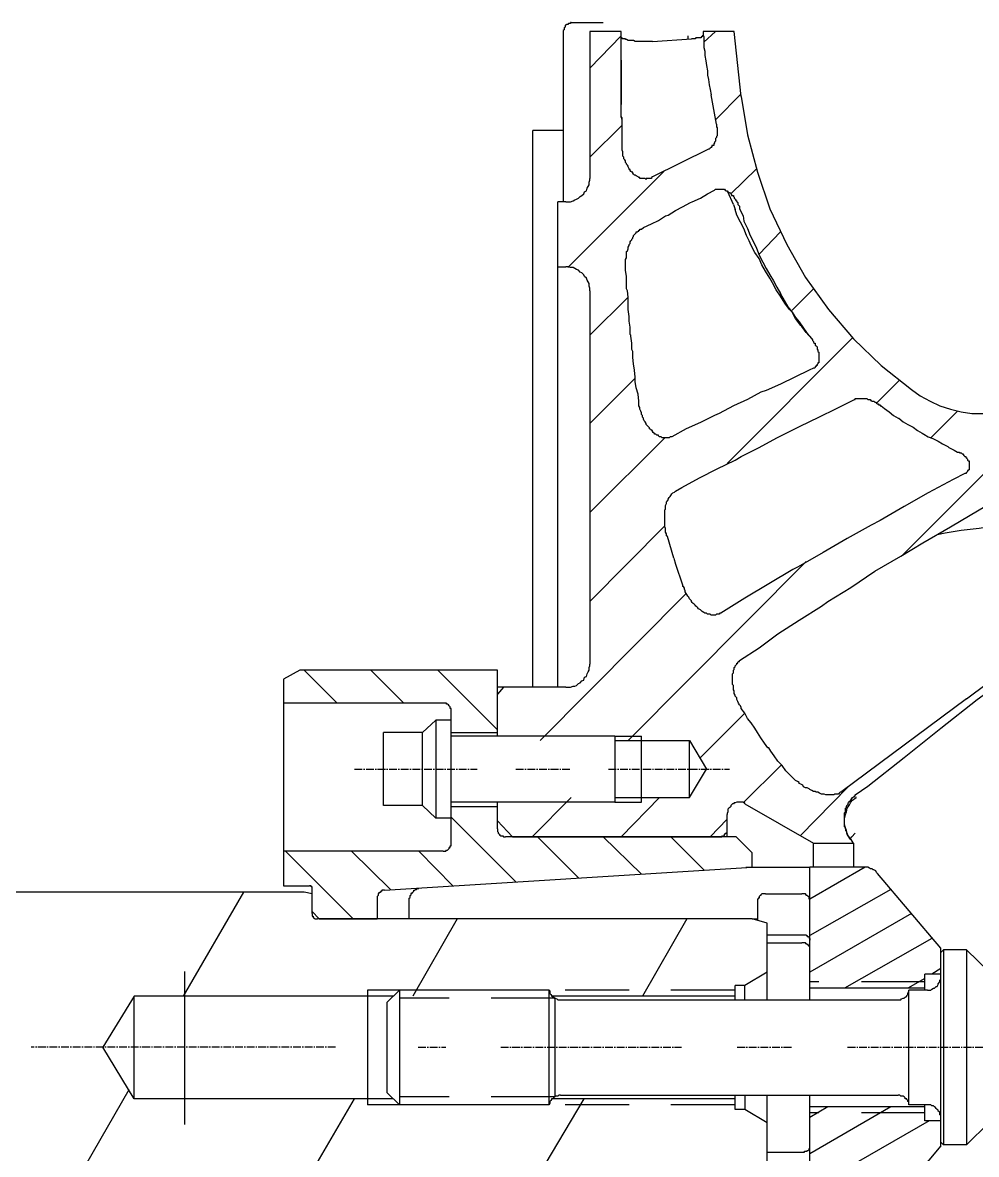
# Model space of a CAD drawing. Header units: millimetres. Extents: x 7384209 to 7384635, y 4275 to 4595.
# Drawn here: x 7384491.8 to 7384584.3, y 4363 to 4472.7 of the extents above; entities that cross this region are included whole.
import ezdxf

# ---------------------------------------------------------------- set-up
doc = ezdxf.new("R2010")
doc.units = ezdxf.units.MM
doc.linetypes.add('CENTER2', pattern=[1.125, 0.75, -0.125, 0.125, -0.125])
doc.layers.get('0').update_dxf_attribs({"linetype": 'CONTINUOUS'})
for name, color, linetype in [('BOARD', 3, 'CONTINUOUS'), ('CENTER', 1, 'CENTER2'), ('MAIN', 4, 'CONTINUOUS'), ('TEXT', 2, 'CONTINUOUS')]:
    doc.layers.add(name, color=color, linetype=linetype)

msp = doc.modelspace()

# ---------------------------------------------------------------- linework, layer by layer
msp.add_line((7384517.14, 4409.04), (7384517.14, 4389))
at = {"layer": 'BOARD'}
for points in [[(7384549.88, 4471.41), (7384546.86, 4468.3)], [(7384559.04, 4471.84), (7384557.92, 4470.81)], [(7384561.54, 4465.8), (7384559.04, 4463.29)], [(7384549.97, 4462.77), (7384546.86, 4459.66)], [(7384554.03, 4458.28), (7384544.7, 4448.95)], [(7384563.01, 4458.54), (7384560.51, 4456.12)], [(7384565.34, 4452.41), (7384563.27, 4450.25)], [(7384568.54, 4446.88), (7384566.47, 4444.81)], [(7384550.57, 4446.1), (7384546.86, 4442.39)], [(7384572.34, 4442.13), (7384560.16, 4429.95)], [(7384551.26, 4438.24), (7384546.86, 4433.84)], [(7384576.92, 4438.07), (7384574.67, 4435.82)], [(7384590.91, 4434.79), (7384577.09, 4420.96)], [(7384582.53, 4435.04), (7384579.94, 4432.45)], [(7384554.11, 4432.45), (7384546.86, 4425.2)], [(7384554.11, 4423.9), (7384546.86, 4416.56)], [(7384567.85, 4420.45), (7384550.57, 4403.08)], [(7384556.19, 4417.34), (7384542.02, 4403.08)], [(7384519.13, 4409.91), (7384522.33, 4406.71)], [(7384525.61, 4409.91), (7384528.81, 4406.71)], [(7384532.09, 4409.91), (7384537.88, 4404.12)], [(7384561.89, 4405.76), (7384557.57, 4401.44)], [(7384565.43, 4400.75), (7384561.72, 4397.04)], [(7384571.91, 4398.59), (7384567.24, 4393.84)], [(7384545.05, 4397.56), (7384541.24, 4393.76)], [(7384553.6, 4397.56), (7384549.88, 4393.76)], [(7384533.38, 4395.66), (7384539.69, 4389.35)], [(7384560.16, 4395.48), (7384558.52, 4393.76)], [(7384541.76, 4393.76), (7384545.74, 4389.78)], [(7384548.15, 4393.76), (7384551.87, 4390.13)], [(7384554.72, 4393.76), (7384557.92, 4390.56)], [(7384517.32, 4392.37), (7384523.88, 4385.81)], [(7384523.71, 4392.37), (7384527.51, 4388.66)], [(7384530.27, 4392.37), (7384533.56, 4389)], [(7384573.55, 4390.82), (7384568.19, 4387.71)], [(7384513.26, 4388.4), (7384507.38, 4378.29)], [(7384576.06, 4388.66), (7384568.19, 4384.17)], [(7384519.91, 4386.5), (7384520.6, 4385.81)], [(7384533.99, 4385.81), (7384529.67, 4378.29)], [(7384556.27, 4385.81), (7384551.96, 4378.29)], [(7384578.04, 4386.33), (7384568.19, 4380.63)], [(7384580.03, 4383.91), (7384571.56, 4379.07)], [(7384502.12, 4369.22), (7384495.81, 4358.25)], [(7384523.97, 4368.36), (7384518.1, 4358.25)], [(7384546.25, 4368.36), (7384541.85, 4360.93)], [(7384569.92, 4367.58), (7384568.19, 4366.55)], [(7384576.06, 4367.58), (7384568.19, 4363)], [(7384579.77, 4366.2), (7384568.19, 4359.55)]]:
    msp.add_lwpolyline(points, dxfattribs=at)
at = {"layer": 'CENTER'}
for points in [[(7384524.01, 4400.32), (7384535.92, 4400.32)], [(7384539.67, 4400.32), (7384544.98, 4400.32)], [(7384548.66, 4400.32), (7384560.38, 4400.32)], [(7384522.18, 4373.37), (7384492.66, 4373.37)], [(7384530.19, 4373.37), (7384532.89, 4373.37)], [(7384538.2, 4373.37), (7384555.75, 4373.37)], [(7384561.15, 4373.37), (7384566.46, 4373.37)], [(7384571.86, 4373.37), (7384589.41, 4373.37)]]:
    msp.add_lwpolyline(points, dxfattribs=at)
at = {"layer": 'MAIN'}
for points in [[(7384545.05, 4472.71), (7384544.96, 4472.71), (7384544.96, 4472.62), (7384544.87, 4472.62), (7384544.79, 4472.62), (7384544.7, 4472.53), (7384544.7, 4472.53), (7384544.61, 4472.53), (7384544.53, 4472.45), (7384544.44, 4472.45), (7384544.44, 4472.36), (7384544.44, 4472.27), (7384544.35, 4472.19), (7384544.35, 4472.19), (7384544.35, 4472.1), (7384544.35, 4472.01), (7384544.27, 4471.93), (7384544.27, 4471.84)], [(7384545.05, 4472.71), (7384548.15, 4472.71)], [(7384544.27, 4471.84), (7384544.27, 4455.34)], [(7384549.88, 4471.84), (7384546.86, 4471.84)], [(7384546.86, 4471.84), (7384546.86, 4457.59)], [(7384549.88, 4471.32), (7384549.88, 4471.41), (7384549.88, 4471.41), (7384549.88, 4471.5), (7384549.88, 4471.5), (7384549.88, 4471.58), (7384549.88, 4471.58), (7384549.88, 4471.76), (7384549.88, 4471.76), (7384549.88, 4471.84), (7384549.88, 4471.84)], [(7384550.31, 4471.15), (7384550.23, 4471.15), (7384550.14, 4471.15), (7384550.14, 4471.15), (7384550.14, 4471.15), (7384550.14, 4471.15), (7384550.14, 4471.15), (7384550.06, 4471.15), (7384550.06, 4471.15), (7384550.06, 4471.15), (7384550.06, 4471.15), (7384550.06, 4471.15), (7384549.97, 4471.15), (7384549.97, 4471.24), (7384549.97, 4471.24), (7384549.97, 4471.24), (7384549.97, 4471.24), (7384549.97, 4471.24), (7384549.97, 4471.24), (7384549.97, 4471.24), (7384549.97, 4471.24), (7384549.97, 4471.24), (7384549.97, 4471.24), (7384549.88, 4471.24), (7384549.88, 4471.24), (7384549.88, 4471.24), (7384549.88, 4471.24), (7384549.88, 4471.24), (7384549.88, 4471.24), (7384549.88, 4471.24), (7384549.88, 4471.24), (7384549.88, 4471.32), (7384549.88, 4471.32), (7384549.88, 4471.32)], [(7384549.88, 4470.81), (7384549.88, 4470.89), (7384549.88, 4470.89), (7384549.88, 4470.98), (7384549.88, 4470.98), (7384549.88, 4471.06), (7384549.88, 4471.15), (7384549.88, 4471.15), (7384549.88, 4471.24), (7384549.88, 4471.24), (7384549.88, 4471.32)], [(7384552.91, 4470.89), (7384552.73, 4470.89), (7384552.56, 4470.89), (7384552.39, 4470.89), (7384552.3, 4470.89), (7384552.21, 4470.89), (7384552.04, 4470.89), (7384551.87, 4470.89), (7384551.7, 4470.89), (7384551.61, 4470.89), (7384551.44, 4470.89), (7384551.26, 4470.89), (7384551.09, 4470.98), (7384551.09, 4470.98), (7384551.01, 4470.98), (7384550.92, 4470.98), (7384550.75, 4470.98), (7384550.66, 4470.98), (7384550.66, 4470.98), (7384550.57, 4470.98), (7384550.4, 4471.06), (7384550.31, 4471.06), (7384550.31, 4471.15)], [(7384552.91, 4470.89), (7384556.71, 4471.15)], [(7384556.36, 4471.41), (7384556.36, 4471.41), (7384556.36, 4471.41), (7384556.36, 4471.32), (7384556.36, 4471.32), (7384556.36, 4471.24), (7384556.36, 4471.24), (7384556.36, 4471.24), (7384556.36, 4471.24), (7384556.36, 4471.15), (7384556.36, 4471.15)], [(7384557.83, 4471.41), (7384557.83, 4471.41), (7384557.83, 4471.41), (7384557.74, 4471.41), (7384557.74, 4471.41), (7384557.74, 4471.41), (7384557.74, 4471.41), (7384557.74, 4471.41), (7384557.74, 4471.41), (7384557.74, 4471.32), (7384557.74, 4471.32), (7384557.74, 4471.32), (7384557.74, 4471.32), (7384557.66, 4471.32), (7384557.66, 4471.32), (7384557.66, 4471.24), (7384557.57, 4471.24), (7384557.57, 4471.24), (7384557.57, 4471.24), (7384557.48, 4471.24), (7384557.48, 4471.24), (7384557.4, 4471.24), (7384557.4, 4471.24), (7384557.31, 4471.24), (7384557.31, 4471.24), (7384557.14, 4471.24), (7384557.14, 4471.24), (7384557.05, 4471.15), (7384556.97, 4471.15), (7384556.97, 4471.15), (7384556.79, 4471.15), (7384556.71, 4471.15), (7384556.71, 4471.15)], [(7384560.85, 4471.84), (7384557.83, 4471.84)], [(7384557.83, 4471.84), (7384557.83, 4471.76), (7384557.83, 4471.58), (7384557.83, 4471.5), (7384557.92, 4471.32), (7384557.92, 4471.15), (7384557.92, 4470.98), (7384557.92, 4470.89), (7384557.92, 4470.81), (7384557.92, 4470.63), (7384557.92, 4470.46)], [(7384561.54, 4465.54), (7384560.85, 4471.84)], [(7384549.88, 4470.03), (7384549.88, 4470.03), (7384549.88, 4470.03), (7384549.88, 4470.2), (7384549.88, 4470.29), (7384549.88, 4470.29), (7384549.88, 4470.46), (7384549.88, 4470.55), (7384549.88, 4470.55), (7384549.88, 4470.63), (7384549.88, 4470.81), (7384549.88, 4470.89)], [(7384549.88, 4470.37), (7384549.88, 4470.46), (7384549.88, 4470.46), (7384549.88, 4470.55), (7384549.88, 4470.55), (7384549.88, 4470.63), (7384549.88, 4470.63), (7384549.88, 4470.72), (7384549.88, 4470.81), (7384549.88, 4470.81), (7384549.88, 4470.81)], [(7384549.88, 4469.08), (7384549.88, 4469.08), (7384549.88, 4469.25), (7384549.88, 4469.34), (7384549.88, 4469.51), (7384549.88, 4469.6), (7384549.88, 4469.68), (7384549.88, 4469.86), (7384549.88, 4470.03), (7384549.88, 4470.11), (7384549.88, 4470.29), (7384549.88, 4470.37)], [(7384549.88, 4468.56), (7384549.88, 4468.65), (7384549.88, 4468.82), (7384549.88, 4468.99), (7384549.88, 4469.08), (7384549.88, 4469.25), (7384549.88, 4469.42), (7384549.88, 4469.6), (7384549.88, 4469.68), (7384549.88, 4469.86), (7384549.88, 4470.03)], [(7384557.92, 4470.46), (7384557.92, 4470.29), (7384558, 4469.94), (7384558, 4469.51), (7384558.09, 4468.99), (7384558.17, 4468.56), (7384558.26, 4468.04), (7384558.26, 4467.61), (7384558.35, 4467.18), (7384558.43, 4466.66), (7384558.52, 4466.23), (7384558.61, 4465.71)], [(7384549.88, 4469.08), (7384549.88, 4464.76)], [(7384549.88, 4463.98), (7384549.88, 4464.41), (7384549.88, 4464.59), (7384549.88, 4465.1), (7384549.88, 4465.54), (7384549.88, 4465.97), (7384549.88, 4466.4), (7384549.88, 4466.83), (7384549.88, 4467.35), (7384549.88, 4467.61), (7384549.88, 4468.04), (7384549.88, 4468.56)], [(7384559.12, 4462.86), (7384558.61, 4465.71)], [(7384561.54, 4465.54), (7384562.15, 4461.82), (7384563.1, 4458.19), (7384564.31, 4454.65), (7384565.95, 4451.2), (7384567.76, 4448), (7384570.01, 4444.89), (7384572.43, 4442.04), (7384575.11, 4439.45), (7384578.04, 4437.12)], [(7384549.97, 4461.04), (7384549.97, 4461.04), (7384549.97, 4461.39), (7384549.97, 4461.48), (7384549.97, 4461.82), (7384549.97, 4462.17), (7384549.97, 4462.6), (7384549.97, 4462.94), (7384549.97, 4463.29), (7384549.88, 4463.64), (7384549.88, 4463.98), (7384549.88, 4464.41), (7384549.88, 4464.76)], [(7384549.97, 4462.86), (7384549.97, 4463.03), (7384549.97, 4463.12), (7384549.97, 4463.2), (7384549.97, 4463.29), (7384549.97, 4463.46), (7384549.88, 4463.55), (7384549.88, 4463.64), (7384549.88, 4463.81), (7384549.88, 4463.9), (7384549.88, 4463.98)], [(7384549.88, 4463.98), (7384549.88, 4463.98), (7384549.88, 4463.98), (7384549.88, 4463.98), (7384549.88, 4463.98), (7384549.88, 4463.98), (7384549.88, 4463.98), (7384549.88, 4463.98), (7384549.88, 4463.98), (7384549.88, 4463.98), (7384549.88, 4463.98)], [(7384544.27, 4462.25), (7384541.33, 4462.25)], [(7384541.33, 4425.97), (7384541.33, 4462.25)], [(7384549.97, 4462.69), (7384549.97, 4462.69), (7384549.97, 4462.69), (7384549.97, 4462.77), (7384549.97, 4462.77), (7384549.97, 4462.77), (7384549.97, 4462.86), (7384549.97, 4462.86), (7384549.97, 4462.86), (7384549.97, 4462.86), (7384549.97, 4462.86)], [(7384549.97, 4461.04), (7384549.97, 4462.69)], [(7384559.12, 4462.86), (7384559.12, 4462.77), (7384559.12, 4462.69), (7384559.12, 4462.6), (7384559.21, 4462.51), (7384559.21, 4462.43), (7384559.21, 4462.34), (7384559.21, 4462.25), (7384559.21, 4462.25), (7384559.21, 4462.17), (7384559.21, 4462.08), (7384559.21, 4461.99), (7384559.21, 4461.91), (7384559.21, 4461.82), (7384559.21, 4461.74), (7384559.12, 4461.65), (7384559.12, 4461.65), (7384559.12, 4461.56), (7384559.04, 4461.48), (7384559.04, 4461.39), (7384559.04, 4461.39), (7384559.04, 4461.3), (7384559.04, 4461.22), (7384558.95, 4461.13), (7384558.95, 4461.13), (7384558.95, 4461.04), (7384558.95, 4461.04), (7384558.87, 4460.96), (7384558.87, 4460.96), (7384558.87, 4460.87), (7384558.87, 4460.79), (7384558.78, 4460.79), (7384558.69, 4460.79), (7384558.69, 4460.7), (7384558.69, 4460.7), (7384558.69, 4460.7), (7384558.61, 4460.61), (7384558.61, 4460.61), (7384558.61, 4460.61), (7384558.52, 4460.53), (7384558.52, 4460.53), (7384558.43, 4460.44), (7384558.35, 4460.44), (7384558.35, 4460.44)], [(7384549.97, 4460.96), (7384549.97, 4461.04)], [(7384552.91, 4457.76), (7384552.91, 4457.76), (7384552.82, 4457.68), (7384552.82, 4457.59), (7384552.65, 4457.59), (7384552.65, 4457.59), (7384552.56, 4457.59), (7384552.47, 4457.59), (7384552.39, 4457.59), (7384552.3, 4457.59), (7384552.3, 4457.5), (7384552.21, 4457.59), (7384552.13, 4457.59), (7384552.04, 4457.59), (7384551.96, 4457.59), (7384551.87, 4457.59), (7384551.87, 4457.59), (7384551.78, 4457.59), (7384551.7, 4457.59), (7384551.7, 4457.68), (7384551.61, 4457.68), (7384551.52, 4457.76), (7384551.52, 4457.76), (7384551.35, 4457.85), (7384551.35, 4457.85), (7384551.26, 4457.93), (7384551.18, 4457.93), (7384551.18, 4457.93), (7384551.09, 4458.02), (7384551.01, 4458.11), (7384551.01, 4458.19), (7384550.92, 4458.19), (7384550.83, 4458.28), (7384550.75, 4458.37), (7384550.75, 4458.45), (7384550.66, 4458.45), (7384550.66, 4458.54), (7384550.57, 4458.71), (7384550.57, 4458.8), (7384550.49, 4458.89), (7384550.4, 4458.97), (7384550.4, 4459.06), (7384550.31, 4459.14), (7384550.31, 4459.32), (7384550.23, 4459.4), (7384550.14, 4459.49), (7384550.14, 4459.66), (7384550.06, 4459.75), (7384550.06, 4459.92), (7384550.06, 4460.09), (7384550.06, 4460.09), (7384550.06, 4460.18), (7384549.97, 4460.35), (7384549.97, 4460.44), (7384549.97, 4460.61), (7384549.97, 4460.7), (7384549.97, 4460.87), (7384549.97, 4460.96)], [(7384558.35, 4460.44), (7384552.91, 4457.76)], [(7384544.53, 4455.34), (7384544.79, 4455.34), (7384544.96, 4455.34), (7384545.22, 4455.43), (7384545.39, 4455.52), (7384545.56, 4455.6), (7384545.74, 4455.69), (7384545.91, 4455.86), (7384546.08, 4455.95), (7384546.25, 4456.12), (7384546.34, 4456.29), (7384546.51, 4456.38), (7384546.6, 4456.64), (7384546.69, 4456.81), (7384546.77, 4456.98), (7384546.77, 4457.24), (7384546.86, 4457.42), (7384546.86, 4457.59)], [(7384551.87, 4452.67), (7384552.04, 4452.84), (7384552.82, 4453.18), (7384553.51, 4453.53), (7384554.2, 4453.96), (7384554.46, 4454.05), (7384555.15, 4454.48), (7384555.84, 4454.83), (7384556.62, 4455.26), (7384556.79, 4455.34), (7384557.57, 4455.69), (7384558.26, 4456.12), (7384558.95, 4456.47)], [(7384558.95, 4456.47), (7384559.04, 4456.55), (7384559.04, 4456.55), (7384559.12, 4456.55), (7384559.21, 4456.55), (7384559.21, 4456.55), (7384559.3, 4456.55), (7384559.3, 4456.55), (7384559.3, 4456.55), (7384559.38, 4456.55), (7384559.47, 4456.55), (7384559.47, 4456.55), (7384559.56, 4456.55), (7384559.56, 4456.55), (7384559.64, 4456.55), (7384559.64, 4456.55), (7384559.73, 4456.55), (7384559.82, 4456.55), (7384559.82, 4456.55), (7384559.9, 4456.55), (7384559.9, 4456.55), (7384559.99, 4456.47), (7384559.99, 4456.47), (7384560.08, 4456.38), (7384560.16, 4456.38), (7384560.16, 4456.38), (7384560.25, 4456.29), (7384560.25, 4456.29), (7384560.25, 4456.29), (7384560.42, 4456.21), (7384560.42, 4456.21), (7384560.51, 4456.21), (7384560.51, 4456.12), (7384560.59, 4456.03), (7384560.59, 4455.95), (7384560.68, 4455.95), (7384560.77, 4455.95), (7384560.77, 4455.86), (7384560.85, 4455.78), (7384560.85, 4455.69), (7384560.94, 4455.6), (7384560.94, 4455.6), (7384561.03, 4455.43), (7384561.11, 4455.43), (7384561.11, 4455.34), (7384561.11, 4455.34), (7384561.2, 4455.26), (7384561.2, 4455.08), (7384561.2, 4455.08), (7384561.28, 4455), (7384561.37, 4454.91), (7384561.37, 4454.74), (7384561.37, 4454.74)], [(7384560.77, 4455.08), (7384560.25, 4456.29)], [(7384544.53, 4455.34), (7384543.75, 4455.34)], [(7384543.75, 4408.27), (7384543.75, 4455.34)], [(7384560.77, 4455.08), (7384560.94, 4454.57)], [(7384568.37, 4442.04), (7384568.37, 4442.04), (7384567.85, 4442.65), (7384567.42, 4443.25), (7384567.33, 4443.34), (7384566.81, 4444.03), (7384566.47, 4444.63), (7384566.21, 4444.89), (7384565.78, 4445.5), (7384565.34, 4446.19), (7384564.91, 4446.79), (7384564.57, 4447.48), (7384564.31, 4447.92), (7384563.88, 4448.61), (7384563.53, 4449.21), (7384563.27, 4449.82), (7384562.84, 4450.42), (7384562.49, 4451.11), (7384562.32, 4451.54), (7384562.06, 4452.06), (7384561.8, 4452.75), (7384561.46, 4453.36), (7384561.11, 4454.05), (7384560.94, 4454.57)], [(7384561.37, 4454.74), (7384561.37, 4454.74)], [(7384561.37, 4454.74), (7384561.37, 4454.65), (7384561.72, 4453.96), (7384561.8, 4453.44), (7384562.15, 4452.75), (7384562.41, 4452.06), (7384562.75, 4451.37), (7384563.01, 4450.85), (7384563.27, 4450.16), (7384563.62, 4449.47), (7384563.96, 4448.87), (7384564.31, 4448.26), (7384564.65, 4447.66), (7384565, 4447.05), (7384565.34, 4446.45), (7384565.34, 4446.36), (7384565.69, 4445.76), (7384566.04, 4445.15), (7384566.47, 4444.63), (7384566.81, 4444.11), (7384567.16, 4443.68), (7384567.5, 4443.16), (7384567.94, 4442.56), (7384568.37, 4442.04)], [(7384550.31, 4448.69), (7384550.31, 4448.87), (7384550.31, 4449.04), (7384550.31, 4449.21), (7384550.31, 4449.3), (7384550.31, 4449.47), (7384550.31, 4449.64), (7384550.31, 4449.73), (7384550.4, 4449.9), (7384550.4, 4449.99), (7384550.4, 4450.16), (7384550.4, 4450.33), (7384550.4, 4450.42), (7384550.4, 4450.51), (7384550.49, 4450.59), (7384550.57, 4450.77), (7384550.57, 4450.85), (7384550.57, 4450.94), (7384550.66, 4451.11), (7384550.66, 4451.2), (7384550.66, 4451.2), (7384550.75, 4451.28), (7384550.75, 4451.46), (7384550.83, 4451.54), (7384550.92, 4451.63), (7384550.92, 4451.72), (7384551.01, 4451.8), (7384551.01, 4451.89), (7384551.09, 4451.97), (7384551.09, 4452.06), (7384551.18, 4452.15), (7384551.26, 4452.23), (7384551.26, 4452.23), (7384551.35, 4452.32), (7384551.35, 4452.41), (7384551.44, 4452.41), (7384551.52, 4452.49), (7384551.61, 4452.49), (7384551.61, 4452.58), (7384551.7, 4452.58), (7384551.7, 4452.67), (7384551.87, 4452.67)], [(7384543.75, 4449.04), (7384544.53, 4449.04)], [(7384546.86, 4446.71), (7384546.86, 4446.96), (7384546.77, 4447.14), (7384546.77, 4447.4), (7384546.69, 4447.57), (7384546.6, 4447.74), (7384546.51, 4447.92), (7384546.34, 4448.09), (7384546.25, 4448.26), (7384546.08, 4448.43), (7384545.91, 4448.52), (7384545.74, 4448.69), (7384545.56, 4448.78), (7384545.39, 4448.87), (7384545.22, 4448.95), (7384544.96, 4448.95), (7384544.79, 4449.04), (7384544.53, 4449.04)], [(7384550.75, 4442.56), (7384550.75, 4442.56), (7384550.75, 4443.16), (7384550.66, 4443.77), (7384550.66, 4444.2), (7384550.57, 4444.89), (7384550.57, 4445.5), (7384550.57, 4446.1), (7384550.49, 4446.71), (7384550.4, 4446.88), (7384550.4, 4447.48), (7384550.4, 4448.09), (7384550.31, 4448.69)], [(7384546.86, 4446.71), (7384546.86, 4410.51)], [(7384550.83, 4442.3), (7384550.83, 4442.3), (7384550.83, 4442.3), (7384550.83, 4442.3), (7384550.83, 4442.39), (7384550.83, 4442.39), (7384550.83, 4442.39), (7384550.83, 4442.39), (7384550.75, 4442.47), (7384550.75, 4442.47), (7384550.75, 4442.56)], [(7384551.61, 4435.91), (7384551.61, 4435.99), (7384551.52, 4436.69), (7384551.35, 4437.29), (7384551.26, 4437.9), (7384551.26, 4438.33), (7384551.18, 4439.02), (7384551.09, 4439.62), (7384551.01, 4440.23), (7384551.01, 4440.83), (7384550.92, 4441), (7384550.92, 4441.61), (7384550.83, 4442.3)], [(7384568.37, 4442.04), (7384568.37, 4442.04), (7384568.45, 4441.95), (7384568.45, 4441.87), (7384568.54, 4441.78), (7384568.54, 4441.7), (7384568.63, 4441.61), (7384568.71, 4441.61), (7384568.71, 4441.52), (7384568.71, 4441.44), (7384568.8, 4441.35), (7384568.8, 4441.35), (7384568.89, 4441.26), (7384568.89, 4441.09), (7384568.89, 4441.09), (7384568.89, 4441), (7384568.97, 4441), (7384568.97, 4440.83), (7384569.06, 4440.75), (7384569.06, 4440.75), (7384569.06, 4440.66), (7384569.06, 4440.57), (7384569.06, 4440.49), (7384569.06, 4440.4), (7384569.06, 4440.4), (7384569.06, 4440.31), (7384569.06, 4440.23), (7384569.06, 4440.14), (7384569.06, 4440.14), (7384569.06, 4440.05), (7384569.06, 4440.05), (7384569.06, 4439.97), (7384569.06, 4439.88), (7384569.06, 4439.88), (7384569.06, 4439.8), (7384569.06, 4439.8), (7384569.06, 4439.71), (7384568.97, 4439.71), (7384568.97, 4439.62), (7384568.89, 4439.54), (7384568.89, 4439.54), (7384568.89, 4439.54), (7384568.89, 4439.45), (7384568.8, 4439.45), (7384568.8, 4439.36), (7384568.8, 4439.36), (7384568.71, 4439.36), (7384568.71, 4439.28), (7384568.71, 4439.28), (7384568.63, 4439.19), (7384568.54, 4439.19), (7384568.54, 4439.19), (7384568.54, 4439.19)], [(7384568.54, 4439.19), (7384568.11, 4439.02), (7384566.73, 4438.33), (7384565.34, 4437.64), (7384563.96, 4437.03), (7384563.44, 4436.86), (7384562.15, 4436.17), (7384560.77, 4435.56), (7384559.38, 4434.79), (7384558.95, 4434.61), (7384557.57, 4433.92), (7384556.19, 4433.32), (7384554.81, 4432.54)], [(7384578.04, 4437.12), (7384578.91, 4436.51), (7384579.86, 4435.99), (7384580.81, 4435.56), (7384581.84, 4435.22), (7384582.88, 4434.96), (7384583.92, 4434.79), (7384585.04, 4434.79)], [(7384554.81, 4432.54), (7384554.81, 4432.54), (7384554.81, 4432.54), (7384554.72, 4432.54), (7384554.63, 4432.54), (7384554.55, 4432.45), (7384554.46, 4432.45), (7384554.46, 4432.45), (7384554.29, 4432.45), (7384554.29, 4432.45), (7384554.2, 4432.45), (7384554.11, 4432.45), (7384554.11, 4432.45), (7384553.94, 4432.45), (7384553.94, 4432.45), (7384553.86, 4432.45), (7384553.86, 4432.45), (7384553.77, 4432.54), (7384553.68, 4432.54), (7384553.6, 4432.54), (7384553.51, 4432.63), (7384553.51, 4432.71), (7384553.34, 4432.71), (7384553.34, 4432.71), (7384553.25, 4432.8), (7384553.16, 4432.8), (7384553.08, 4432.89), (7384552.99, 4432.97), (7384552.91, 4433.06), (7384552.91, 4433.14), (7384552.82, 4433.14), (7384552.82, 4433.23), (7384552.65, 4433.32), (7384552.65, 4433.4), (7384552.56, 4433.49), (7384552.47, 4433.58), (7384552.39, 4433.66), (7384552.3, 4433.75), (7384552.3, 4433.84), (7384552.21, 4434.01), (7384552.13, 4434.09), (7384552.04, 4434.27), (7384552.04, 4434.35), (7384551.96, 4434.44), (7384551.96, 4434.61), (7384551.87, 4434.7), (7384551.87, 4434.87), (7384551.78, 4435.04), (7384551.78, 4435.04), (7384551.7, 4435.22), (7384551.7, 4435.39), (7384551.61, 4435.56), (7384551.61, 4435.65), (7384551.61, 4435.82), (7384551.61, 4435.91)], [(7384555.15, 4427.27), (7384555.76, 4427.62), (7384557.48, 4428.57), (7384559.21, 4429.43), (7384560.94, 4430.29), (7384561.54, 4430.64), (7384563.27, 4431.5), (7384565, 4432.45), (7384566.73, 4433.32), (7384567.24, 4433.58), (7384569.06, 4434.44), (7384570.79, 4435.3), (7384572.51, 4436.17)], [(7384572.51, 4436.17), (7384572.6, 4436.17), (7384572.6, 4436.17), (7384572.6, 4436.25), (7384572.69, 4436.25), (7384572.69, 4436.25), (7384572.77, 4436.25), (7384572.86, 4436.25), (7384572.95, 4436.25), (7384572.95, 4436.25), (7384572.95, 4436.25), (7384573.03, 4436.25), (7384573.12, 4436.25), (7384573.2, 4436.25), (7384573.2, 4436.25), (7384573.29, 4436.25), (7384573.38, 4436.25), (7384573.46, 4436.25), (7384573.46, 4436.25), (7384573.55, 4436.25), (7384573.64, 4436.25), (7384573.72, 4436.25), (7384573.81, 4436.17), (7384573.9, 4436.17), (7384573.9, 4436.17), (7384573.9, 4436.17), (7384574.07, 4436.17), (7384574.07, 4436.08), (7384574.15, 4436.08), (7384574.24, 4435.99), (7384574.33, 4435.99), (7384574.41, 4435.99), (7384574.5, 4435.91), (7384574.59, 4435.91), (7384574.67, 4435.82), (7384574.76, 4435.74), (7384574.85, 4435.74), (7384574.85, 4435.65), (7384575.02, 4435.65), (7384575.02, 4435.56), (7384575.11, 4435.56)], [(7384575.11, 4435.56), (7384575.45, 4435.3), (7384575.88, 4434.96), (7384576.31, 4434.61), (7384576.75, 4434.35), (7384576.83, 4434.35), (7384577.26, 4434.01), (7384577.7, 4433.75), (7384578.21, 4433.49), (7384578.65, 4433.14), (7384579.08, 4432.89), (7384579.25, 4432.8), (7384579.68, 4432.54), (7384580.11, 4432.37), (7384580.63, 4432.11), (7384581.07, 4431.85), (7384581.58, 4431.59), (7384581.67, 4431.5), (7384582.19, 4431.24), (7384582.53, 4431.07)], [(7384582.53, 4431.07), (7384582.62, 4431.07), (7384582.71, 4431.07), (7384582.71, 4430.98), (7384582.79, 4430.98), (7384582.88, 4430.98), (7384582.97, 4430.9), (7384582.97, 4430.9), (7384583.05, 4430.9), (7384583.05, 4430.81), (7384583.14, 4430.81), (7384583.14, 4430.73), (7384583.22, 4430.64), (7384583.22, 4430.64), (7384583.31, 4430.64), (7384583.31, 4430.64), (7384583.31, 4430.55), (7384583.4, 4430.55), (7384583.4, 4430.47), (7384583.4, 4430.47), (7384583.48, 4430.38), (7384583.48, 4430.29), (7384583.48, 4430.29), (7384583.48, 4430.29), (7384583.57, 4430.21), (7384583.57, 4430.21), (7384583.66, 4430.21), (7384583.66, 4430.12), (7384583.66, 4430.03), (7384583.66, 4430.03), (7384583.66, 4429.95), (7384583.66, 4429.95), (7384583.66, 4429.95), (7384583.66, 4429.86), (7384583.66, 4429.86), (7384583.66, 4429.78), (7384583.66, 4429.78), (7384583.66, 4429.69), (7384583.66, 4429.69), (7384583.66, 4429.6), (7384583.66, 4429.6), (7384583.66, 4429.6), (7384583.66, 4429.52), (7384583.66, 4429.52), (7384583.66, 4429.43), (7384583.66, 4429.43), (7384583.66, 4429.34), (7384583.66, 4429.34), (7384583.57, 4429.34), (7384583.57, 4429.26), (7384583.48, 4429.26), (7384583.48, 4429.26), (7384583.48, 4429.17), (7384583.48, 4429.17), (7384583.4, 4429.08), (7384583.4, 4429.08), (7384583.4, 4429.08), (7384583.31, 4429), (7384583.31, 4429), (7384583.31, 4429), (7384583.22, 4429), (7384583.22, 4429)], [(7384583.22, 4429), (7384582.1, 4428.39), (7384579.68, 4427.1), (7384577.35, 4425.8), (7384575.02, 4424.42), (7384574.15, 4423.99), (7384571.82, 4422.69), (7384569.49, 4421.31), (7384567.07, 4419.93), (7384566.55, 4419.67), (7384564.22, 4418.29), (7384561.89, 4416.91), (7384559.56, 4415.44)], [(7384554.37, 4422.87), (7384554.37, 4422.87), (7384554.29, 4422.95), (7384554.29, 4423.12), (7384554.2, 4423.3), (7384554.2, 4423.47), (7384554.2, 4423.64), (7384554.11, 4423.82), (7384554.11, 4423.82), (7384554.11, 4423.99), (7384554.11, 4424.16), (7384554.11, 4424.25), (7384554.11, 4424.42), (7384554.11, 4424.59), (7384554.11, 4424.77), (7384554.11, 4424.77), (7384554.11, 4424.94), (7384554.11, 4425.11), (7384554.11, 4425.2), (7384554.11, 4425.37), (7384554.11, 4425.46), (7384554.2, 4425.54), (7384554.2, 4425.72), (7384554.2, 4425.8), (7384554.2, 4425.89), (7384554.29, 4426.06), (7384554.29, 4426.15), (7384554.29, 4426.23), (7384554.37, 4426.32), (7384554.37, 4426.41), (7384554.46, 4426.41), (7384554.46, 4426.49), (7384554.55, 4426.67), (7384554.55, 4426.67), (7384554.63, 4426.75), (7384554.72, 4426.84), (7384554.72, 4426.84), (7384554.72, 4426.84), (7384554.81, 4427.01), (7384554.81, 4427.01), (7384554.89, 4427.1), (7384554.89, 4427.1), (7384555.07, 4427.18), (7384555.07, 4427.18), (7384555.15, 4427.27), (7384555.15, 4427.27)], [(7384561.37, 4410.86), (7384563.27, 4412.07), (7384565.09, 4413.45), (7384567.16, 4414.75), (7384569.32, 4416.13), (7384569.92, 4416.56), (7384572.17, 4417.94), (7384574.5, 4419.5), (7384577.01, 4420.96), (7384579.16, 4422.26), (7384581.84, 4423.82), (7384584.61, 4425.46), (7384586.25, 4426.41), (7384589.1, 4427.96)], [(7384606.2, 4426.15), (7384605.86, 4426.23), (7384604.65, 4426.23), (7384604.3, 4426.23), (7384603.26, 4426.23), (7384602.75, 4426.23), (7384601.8, 4426.15), (7384600.85, 4426.15), (7384600.15, 4426.06), (7384599.03, 4425.97), (7384598.34, 4425.89), (7384597.13, 4425.8), (7384596.18, 4425.63), (7384594.89, 4425.46), (7384593.76, 4425.28), (7384592.12, 4425.02), (7384591.17, 4424.85), (7384588.75, 4424.42), (7384586.59, 4423.99), (7384584.61, 4423.64), (7384582.88, 4423.47), (7384581.32, 4423.21), (7384580.55, 4423.04)], [(7384541.33, 4408.27), (7384541.33, 4425.97)], [(7384572.6, 4397.82), (7384573.81, 4398.68), (7384577.35, 4401.44), (7384580.89, 4404.29), (7384584.43, 4407.06), (7384585.73, 4408.01), (7384589.27, 4410.77), (7384592.9, 4413.62), (7384596.44, 4416.39), (7384597.56, 4417.25), (7384601.19, 4420.1), (7384604.73, 4422.87), (7384608.27, 4425.63)], [(7384583.4, 4407.14), (7384587.46, 4410.17), (7384591.43, 4413.19), (7384595.4, 4416.21), (7384599.38, 4419.24), (7384603.35, 4422.35), (7384607.32, 4425.37)], [(7384554.98, 4420.79), (7384554.37, 4422.87)], [(7384554.98, 4420.79), (7384555.15, 4420.19)], [(7384555.15, 4420.19), (7384555.84, 4418.2)], [(7384555.84, 4418.2), (7384555.84, 4418.03)], [(7384555.84, 4418.2), (7384555.84, 4418.03)], [(7384559.56, 4415.44), (7384559.56, 4415.44), (7384559.47, 4415.44), (7384559.38, 4415.35), (7384559.3, 4415.35), (7384559.3, 4415.35), (7384559.21, 4415.35), (7384559.12, 4415.35), (7384559.04, 4415.26), (7384559.04, 4415.26), (7384558.95, 4415.26), (7384558.87, 4415.26), (7384558.78, 4415.26), (7384558.69, 4415.26), (7384558.61, 4415.26), (7384558.52, 4415.35), (7384558.52, 4415.35), (7384558.43, 4415.35), (7384558.35, 4415.35), (7384558.26, 4415.35), (7384558.17, 4415.44), (7384558.09, 4415.44), (7384558, 4415.44), (7384557.92, 4415.52), (7384557.92, 4415.52), (7384557.74, 4415.61), (7384557.74, 4415.61), (7384557.66, 4415.7), (7384557.57, 4415.78), (7384557.4, 4415.87), (7384557.4, 4415.87), (7384557.31, 4415.95), (7384557.22, 4416.04), (7384557.14, 4416.13), (7384557.05, 4416.21), (7384556.97, 4416.3), (7384556.88, 4416.39), (7384556.79, 4416.47), (7384556.71, 4416.56), (7384556.71, 4416.65), (7384556.62, 4416.73), (7384556.53, 4416.82), (7384556.45, 4416.99), (7384556.36, 4417.08), (7384556.27, 4417.25), (7384556.27, 4417.25), (7384556.19, 4417.34), (7384556.1, 4417.51), (7384556.1, 4417.6), (7384556.02, 4417.77), (7384556.02, 4417.86), (7384555.93, 4418.03), (7384555.84, 4418.03)], [(7384561.54, 4406.19), (7384561.54, 4406.28), (7384561.46, 4406.45), (7384561.37, 4406.54), (7384561.28, 4406.71), (7384561.2, 4406.89), (7384561.11, 4407.06), (7384561.11, 4407.06), (7384561.11, 4407.23), (7384560.94, 4407.4), (7384560.94, 4407.49), (7384560.85, 4407.66), (7384560.85, 4407.84), (7384560.85, 4407.92), (7384560.77, 4408.01), (7384560.77, 4408.18), (7384560.77, 4408.27), (7384560.77, 4408.44), (7384560.68, 4408.53), (7384560.68, 4408.61), (7384560.68, 4408.79), (7384560.68, 4408.87), (7384560.68, 4409.04), (7384560.68, 4409.13), (7384560.68, 4409.22), (7384560.68, 4409.3), (7384560.68, 4409.39), (7384560.68, 4409.48), (7384560.68, 4409.56), (7384560.77, 4409.65), (7384560.77, 4409.82), (7384560.77, 4409.91), (7384560.77, 4409.91), (7384560.85, 4409.99), (7384560.85, 4410.17), (7384560.85, 4410.17), (7384560.94, 4410.25), (7384560.94, 4410.34), (7384560.94, 4410.34), (7384561.03, 4410.43), (7384561.11, 4410.51), (7384561.11, 4410.6), (7384561.2, 4410.6), (7384561.2, 4410.69), (7384561.28, 4410.77), (7384561.37, 4410.77), (7384561.37, 4410.86)], [(7384518.7, 4409.91), (7384517.14, 4409.04)], [(7384537.88, 4409.91), (7384518.7, 4409.91)], [(7384537.88, 4403.52), (7384537.88, 4409.91)], [(7384544.53, 4408.27), (7384544.79, 4408.27), (7384544.96, 4408.27), (7384545.22, 4408.35), (7384545.39, 4408.35), (7384545.56, 4408.44), (7384545.74, 4408.61), (7384545.91, 4408.7), (7384546.08, 4408.87), (7384546.25, 4408.96), (7384546.34, 4409.22), (7384546.51, 4409.3), (7384546.6, 4409.56), (7384546.69, 4409.74), (7384546.77, 4409.91), (7384546.77, 4410.17), (7384546.86, 4410.34), (7384546.86, 4410.51)], [(7384538.48, 4408.27), (7384537.88, 4407.58)], [(7384544.53, 4408.27), (7384537.88, 4408.27)], [(7384532.61, 4406.71), (7384517.14, 4406.71)], [(7384533.38, 4406.02), (7384533.38, 4406.02), (7384533.38, 4406.11), (7384533.38, 4406.19), (7384533.3, 4406.19), (7384533.3, 4406.28), (7384533.3, 4406.37), (7384533.21, 4406.45), (7384533.21, 4406.45), (7384533.12, 4406.54), (7384533.12, 4406.54), (7384533.04, 4406.63), (7384532.95, 4406.63), (7384532.95, 4406.71), (7384532.87, 4406.71), (7384532.78, 4406.71), (7384532.69, 4406.71), (7384532.61, 4406.71)], [(7384583.4, 4407.14), (7384571.3, 4398.16)], [(7384533.38, 4405.07), (7384533.38, 4406.02)], [(7384565.86, 4400.15), (7384565.52, 4400.67), (7384565.09, 4401.1), (7384564.74, 4401.62), (7384564.39, 4402.05), (7384564.22, 4402.39), (7384564.13, 4402.39), (7384563.79, 4402.83), (7384563.44, 4403.34), (7384563.1, 4403.86), (7384562.84, 4404.29), (7384562.49, 4404.81), (7384562.15, 4405.24), (7384561.89, 4405.76), (7384561.54, 4406.19)], [(7384531.92, 4405.07), (7384530.62, 4403.86)], [(7384533.38, 4405.07), (7384531.92, 4405.07)], [(7384531.92, 4405.07), (7384531.92, 4395.57)], [(7384533.38, 4393.15), (7384533.38, 4405.07)], [(7384530.62, 4403.86), (7384526.82, 4403.86)], [(7384526.82, 4396.78), (7384526.82, 4403.86)], [(7384530.62, 4396.78), (7384530.62, 4403.86)], [(7384533.38, 4403.86), (7384537.88, 4403.86)], [(7384549.28, 4403.52), (7384533.38, 4403.52)], [(7384549.28, 4403.52), (7384551.87, 4403.52)], [(7384549.28, 4403.52), (7384549.28, 4397.12)], [(7384549.28, 4403.08), (7384556.53, 4403.08)], [(7384551.87, 4397.12), (7384551.87, 4403.52)], [(7384556.53, 4403.08), (7384558.17, 4400.32)], [(7384556.53, 4397.56), (7384556.53, 4403.08)], [(7384556.53, 4397.56), (7384558.17, 4400.32)], [(7384565.86, 4400.15), (7384565.86, 4400.15)], [(7384571.3, 4398.16), (7384571.3, 4398.16), (7384571.22, 4398.07), (7384571.13, 4398.07), (7384571.05, 4397.99), (7384570.96, 4397.9), (7384570.87, 4397.9), (7384570.79, 4397.9), (7384570.7, 4397.9), (7384570.61, 4397.9), (7384570.53, 4397.82), (7384570.44, 4397.82), (7384570.35, 4397.82), (7384570.27, 4397.82), (7384570.1, 4397.82), (7384570.01, 4397.82), (7384569.84, 4397.82), (7384569.75, 4397.82), (7384569.58, 4397.9), (7384569.49, 4397.9), (7384569.4, 4397.9), (7384569.32, 4397.9), (7384569.14, 4397.99), (7384568.97, 4398.07), (7384568.8, 4398.07), (7384568.71, 4398.16), (7384568.54, 4398.16), (7384568.37, 4398.25), (7384568.19, 4398.33), (7384568.11, 4398.42), (7384567.94, 4398.51), (7384567.76, 4398.51), (7384567.59, 4398.59), (7384567.5, 4398.77), (7384567.33, 4398.85), (7384567.16, 4398.94), (7384567.16, 4399.02), (7384566.99, 4399.11), (7384566.81, 4399.2), (7384566.64, 4399.37), (7384566.55, 4399.46), (7384566.47, 4399.54), (7384566.29, 4399.72), (7384566.21, 4399.8), (7384566.04, 4399.97), (7384565.95, 4400.06), (7384565.86, 4400.15)], [(7384549.28, 4397.56), (7384556.53, 4397.56)], [(7384571.65, 4394.53), (7384571.65, 4394.62), (7384571.56, 4394.71), (7384571.56, 4394.79), (7384571.56, 4394.88), (7384571.56, 4394.96), (7384571.56, 4395.05), (7384571.56, 4395.14), (7384571.56, 4395.22), (7384571.56, 4395.31), (7384571.56, 4395.4), (7384571.56, 4395.57), (7384571.56, 4395.66), (7384571.56, 4395.66), (7384571.56, 4395.74), (7384571.56, 4395.83), (7384571.56, 4395.92), (7384571.56, 4396), (7384571.56, 4396.09), (7384571.65, 4396.17), (7384571.65, 4396.26), (7384571.65, 4396.35), (7384571.65, 4396.52), (7384571.65, 4396.52), (7384571.74, 4396.61), (7384571.74, 4396.69), (7384571.74, 4396.69), (7384571.82, 4396.87), (7384571.91, 4396.87), (7384571.91, 4396.95), (7384571.91, 4397.04), (7384572, 4397.12), (7384572, 4397.21), (7384572.08, 4397.21), (7384572.17, 4397.3), (7384572.17, 4397.3), (7384572.25, 4397.47), (7384572.25, 4397.47), (7384572.25, 4397.47), (7384572.34, 4397.56), (7384572.34, 4397.56), (7384572.43, 4397.64), (7384572.51, 4397.64)], [(7384572.17, 4397.12), (7384572.34, 4397.3), (7384572.69, 4397.56)], [(7384572.51, 4397.64), (7384572.51, 4397.64), (7384572.51, 4397.73), (7384572.51, 4397.73), (7384572.6, 4397.73), (7384572.6, 4397.73), (7384572.6, 4397.82), (7384572.6, 4397.82), (7384572.6, 4397.82), (7384572.6, 4397.82), (7384572.6, 4397.82)], [(7384572.69, 4397.56), (7384572.69, 4397.64)], [(7384530.62, 4396.78), (7384526.82, 4396.78)], [(7384531.92, 4395.57), (7384530.62, 4396.78)], [(7384549.28, 4397.12), (7384533.38, 4397.12)], [(7384533.38, 4396.69), (7384537.88, 4396.69)], [(7384537.88, 4394.53), (7384537.88, 4397.12)], [(7384549.28, 4397.12), (7384551.87, 4397.12)], [(7384561.89, 4396.95), (7384561.89, 4397.04), (7384561.8, 4397.04), (7384561.72, 4397.12), (7384561.54, 4397.12), (7384561.46, 4397.12), (7384561.37, 4397.12), (7384561.28, 4397.12), (7384561.2, 4397.12), (7384561.11, 4397.12), (7384560.94, 4397.04), (7384560.85, 4397.04), (7384560.77, 4396.95), (7384560.68, 4396.95), (7384560.59, 4396.87), (7384560.51, 4396.78), (7384560.51, 4396.69), (7384560.42, 4396.61), (7384560.33, 4396.52), (7384560.25, 4396.43), (7384560.25, 4396.35), (7384560.25, 4396.26), (7384560.25, 4396.17), (7384560.16, 4396), (7384560.16, 4395.92)], [(7384561.89, 4396.95), (7384568.54, 4393.15)], [(7384572.43, 4393.15), (7384572.34, 4393.24), (7384572.25, 4393.41), (7384572.08, 4393.58), (7384571.91, 4393.84), (7384571.82, 4394.1), (7384571.74, 4394.36), (7384571.65, 4394.62), (7384571.56, 4394.96), (7384571.56, 4395.22), (7384571.56, 4395.57), (7384571.65, 4395.92), (7384571.74, 4396.17), (7384571.82, 4396.52), (7384572, 4396.78), (7384572.17, 4397.12)], [(7384533.38, 4395.57), (7384531.92, 4395.57)], [(7384537.88, 4395.31), (7384539.34, 4393.76)], [(7384560.16, 4393.76), (7384560.16, 4395.92)], [(7384537.88, 4394.53), (7384537.88, 4394.45), (7384537.88, 4394.36), (7384537.88, 4394.36), (7384537.88, 4394.27), (7384537.96, 4394.19), (7384537.96, 4394.1), (7384537.96, 4394.1), (7384538.05, 4394.01), (7384538.05, 4394.01), (7384538.13, 4393.93), (7384538.22, 4393.84), (7384538.31, 4393.84), (7384538.31, 4393.84), (7384538.39, 4393.84), (7384538.48, 4393.76), (7384538.57, 4393.76), (7384538.65, 4393.76)], [(7384559.47, 4393.76), (7384559.47, 4393.76), (7384559.56, 4393.76), (7384559.64, 4393.76), (7384559.73, 4393.84), (7384559.82, 4393.84), (7384559.82, 4393.84), (7384559.9, 4393.93), (7384559.9, 4394.01), (7384559.99, 4394.01), (7384559.99, 4394.1), (7384560.08, 4394.1), (7384560.16, 4394.19), (7384560.16, 4394.27), (7384560.16, 4394.36), (7384560.16, 4394.36), (7384560.16, 4394.45), (7384560.16, 4394.53)], [(7384571.65, 4394.53), (7384571.65, 4394.45), (7384571.65, 4394.36), (7384571.74, 4394.27), (7384571.74, 4394.19), (7384571.74, 4394.1), (7384571.82, 4394.01)], [(7384532.61, 4392.37), (7384532.69, 4392.37), (7384532.78, 4392.37), (7384532.87, 4392.37), (7384532.95, 4392.46), (7384532.95, 4392.46), (7384533.04, 4392.46), (7384533.12, 4392.55), (7384533.12, 4392.55), (7384533.21, 4392.63), (7384533.21, 4392.72), (7384533.3, 4392.72), (7384533.3, 4392.81), (7384533.3, 4392.89), (7384533.38, 4392.89), (7384533.38, 4392.98), (7384533.38, 4393.06), (7384533.38, 4393.15)], [(7384561.03, 4393.76), (7384538.65, 4393.76)], [(7384539.34, 4393.76), (7384559.47, 4393.76)], [(7384562.58, 4392.2), (7384561.03, 4393.76)], [(7384568.54, 4393.15), (7384572.43, 4393.15)], [(7384568.54, 4390.82), (7384568.54, 4393.15)], [(7384571.91, 4393.84), (7384571.82, 4394.01)], [(7384571.91, 4393.84), (7384572, 4393.76), (7384572.08, 4393.58), (7384572.17, 4393.5), (7384572.25, 4393.32), (7384572.34, 4393.24), (7384572.43, 4393.15)], [(7384572.08, 4393.5), (7384572.25, 4393.76)], [(7384572.25, 4393.76), (7384572.6, 4394.1)], [(7384572.43, 4393.15), (7384572.43, 4390.82)], [(7384572.6, 4394.1), (7384572.6, 4394.1)], [(7384532.61, 4392.37), (7384517.14, 4392.37)], [(7384562.58, 4390.82), (7384562.58, 4392.2)], [(7384526.91, 4388.57), (7384562.58, 4390.82)], [(7384561.98, 4390.82), (7384568.19, 4390.82)], [(7384573.55, 4390.82), (7384568.19, 4390.82)], [(7384568.19, 4377.95), (7384568.19, 4390.82)], [(7384574.76, 4390.21), (7384574.67, 4390.3), (7384574.59, 4390.47), (7384574.41, 4390.56), (7384574.33, 4390.56), (7384574.24, 4390.65), (7384574.07, 4390.65), (7384573.98, 4390.73), (7384573.81, 4390.82), (7384573.72, 4390.82), (7384573.55, 4390.82)], [(7384580.89, 4382.96), (7384574.76, 4390.21)], [(7384517.14, 4389), (7384519.65, 4389)], [(7384519.91, 4388.75), (7384519.91, 4388.83), (7384519.91, 4388.83), (7384519.91, 4388.92), (7384519.91, 4388.92), (7384519.91, 4388.92), (7384519.82, 4388.92), (7384519.82, 4388.92), (7384519.82, 4389), (7384519.82, 4389), (7384519.82, 4389), (7384519.82, 4389), (7384519.82, 4389), (7384519.74, 4389), (7384519.74, 4389), (7384519.65, 4389), (7384519.65, 4389), (7384519.65, 4389), (7384519.65, 4389)], [(7384519.91, 4386.33), (7384519.91, 4388.75)], [(7384529.32, 4387.36), (7384529.32, 4387.45), (7384529.32, 4387.45), (7384529.32, 4387.54), (7384529.32, 4387.62), (7384529.32, 4387.62), (7384529.32, 4387.62), (7384529.32, 4387.71), (7384529.32, 4387.71), (7384529.32, 4387.8), (7384529.32, 4387.8), (7384529.41, 4387.88), (7384529.41, 4387.88), (7384529.41, 4387.97), (7384529.41, 4387.97), (7384529.41, 4388.05), (7384529.41, 4388.05), (7384529.41, 4388.05), (7384529.5, 4388.14), (7384529.5, 4388.23), (7384529.5, 4388.23), (7384529.5, 4388.23), (7384529.58, 4388.31), (7384529.58, 4388.31), (7384529.67, 4388.31), (7384529.67, 4388.4), (7384529.67, 4388.4), (7384529.67, 4388.4), (7384529.76, 4388.49), (7384529.76, 4388.49), (7384529.76, 4388.57), (7384529.84, 4388.57), (7384529.84, 4388.57), (7384529.84, 4388.57), (7384529.93, 4388.66), (7384529.93, 4388.66), (7384530.02, 4388.66), (7384530.02, 4388.66), (7384530.1, 4388.75), (7384530.1, 4388.75), (7384530.1, 4388.75), (7384530.19, 4388.75), (7384530.27, 4388.75)], [(7384519.13, 4388.4), (7384398.63, 4388.4)], [(7384519.91, 4388.23), (7384519.13, 4388.4)], [(7384526.91, 4388.57), (7384526.91, 4388.57), (7384526.82, 4388.57), (7384526.73, 4388.57), (7384526.65, 4388.57), (7384526.65, 4388.49), (7384526.56, 4388.49), (7384526.56, 4388.4), (7384526.47, 4388.4), (7384526.47, 4388.31), (7384526.39, 4388.31), (7384526.3, 4388.23), (7384526.3, 4388.14), (7384526.3, 4388.05), (7384526.3, 4388.05), (7384526.21, 4387.97), (7384526.21, 4387.88), (7384526.21, 4387.8)], [(7384526.21, 4387.8), (7384526.21, 4385.81)], [(7384563.88, 4388.23), (7384563.79, 4388.23), (7384563.79, 4388.23), (7384563.79, 4388.23), (7384563.79, 4388.23), (7384563.79, 4388.23), (7384563.7, 4388.23), (7384563.7, 4388.23), (7384563.7, 4388.23), (7384563.7, 4388.23), (7384563.62, 4388.23), (7384563.62, 4388.23), (7384563.62, 4388.23), (7384563.62, 4388.23), (7384563.53, 4388.23), (7384563.53, 4388.23), (7384563.44, 4388.14), (7384563.44, 4388.14), (7384563.44, 4388.14), (7384563.44, 4388.05), (7384563.44, 4388.05), (7384563.36, 4388.05), (7384563.36, 4388.05), (7384563.36, 4388.05), (7384563.36, 4388.05), (7384563.36, 4388.05), (7384563.27, 4387.97), (7384563.27, 4387.97), (7384563.27, 4387.97), (7384563.27, 4387.97), (7384563.27, 4387.97), (7384563.27, 4387.88), (7384563.27, 4387.88), (7384563.27, 4387.8), (7384563.18, 4387.8), (7384563.18, 4387.8), (7384563.18, 4387.8), (7384563.18, 4387.71), (7384563.18, 4387.71), (7384563.1, 4387.71), (7384563.1, 4387.71), (7384563.1, 4387.71), (7384563.1, 4387.62), (7384563.1, 4387.62), (7384563.1, 4387.62), (7384563.1, 4387.62), (7384563.1, 4387.54), (7384563.1, 4387.54), (7384563.1, 4387.45)], [(7384563.88, 4388.23), (7384567.42, 4388.23)], [(7384568.19, 4387.45), (7384568.19, 4387.54), (7384568.19, 4387.54), (7384568.19, 4387.62), (7384568.19, 4387.62), (7384568.19, 4387.62), (7384568.19, 4387.62), (7384568.19, 4387.71), (7384568.19, 4387.71), (7384568.19, 4387.71), (7384568.19, 4387.71), (7384568.11, 4387.71), (7384568.11, 4387.8), (7384568.11, 4387.8), (7384568.11, 4387.8), (7384568.11, 4387.8), (7384568.11, 4387.88), (7384568.11, 4387.88), (7384568.11, 4387.97), (7384568.02, 4387.97), (7384568.02, 4387.97), (7384568.02, 4387.97), (7384568.02, 4387.97), (7384567.94, 4388.05), (7384567.94, 4388.05), (7384567.94, 4388.05), (7384567.94, 4388.05), (7384567.94, 4388.05), (7384567.85, 4388.05), (7384567.85, 4388.05), (7384567.85, 4388.14), (7384567.85, 4388.14), (7384567.85, 4388.14), (7384567.76, 4388.23), (7384567.76, 4388.23), (7384567.76, 4388.23), (7384567.76, 4388.23), (7384567.68, 4388.23), (7384567.68, 4388.23), (7384567.68, 4388.23), (7384567.59, 4388.23), (7384567.59, 4388.23), (7384567.59, 4388.23), (7384567.59, 4388.23), (7384567.5, 4388.23), (7384567.5, 4388.23), (7384567.5, 4388.23), (7384567.5, 4388.23), (7384567.42, 4388.23)], [(7384529.32, 4385.81), (7384529.32, 4387.36)], [(7384563.1, 4387.45), (7384563.1, 4385.64)], [(7384519.91, 4386.33), (7384519.91, 4386.24), (7384519.91, 4386.15), (7384519.91, 4386.15), (7384519.91, 4386.07), (7384519.91, 4386.07), (7384520, 4386.07), (7384520, 4385.98), (7384520, 4385.9), (7384520, 4385.9), (7384520.08, 4385.9), (7384520.17, 4385.81), (7384520.17, 4385.81), (7384520.25, 4385.81), (7384520.25, 4385.81), (7384520.25, 4385.81), (7384520.34, 4385.81), (7384520.43, 4385.81)], [(7384562.58, 4385.81), (7384520.43, 4385.81)], [(7384520.6, 4385.81), (7384526.21, 4385.81)], [(7384562.58, 4385.81), (7384563.1, 4385.81)], [(7384564.05, 4385.38), (7384562.58, 4385.81)], [(7384564.05, 4377.95), (7384564.05, 4385.38)], [(7384564.05, 4384.25), (7384567.42, 4384.25)], [(7384564.05, 4383.48), (7384567.42, 4383.48)], [(7384567.42, 4384.25), (7384567.42, 4384.25), (7384567.5, 4384.25), (7384567.5, 4384.25), (7384567.5, 4384.25), (7384567.5, 4384.25), (7384567.59, 4384.25), (7384567.59, 4384.25), (7384567.59, 4384.25), (7384567.59, 4384.25), (7384567.68, 4384.25), (7384567.68, 4384.25), (7384567.76, 4384.25), (7384567.76, 4384.25), (7384567.76, 4384.25), (7384567.76, 4384.25), (7384567.85, 4384.25), (7384567.85, 4384.17), (7384567.85, 4384.17), (7384567.85, 4384.17), (7384567.85, 4384.17), (7384567.94, 4384.17), (7384567.94, 4384.17), (7384567.94, 4384.17), (7384567.94, 4384.17), (7384567.94, 4384.17), (7384567.94, 4384.08), (7384568.02, 4384.08), (7384568.02, 4384.08), (7384568.02, 4384.08), (7384568.11, 4383.99), (7384568.11, 4383.99), (7384568.11, 4383.99), (7384568.11, 4383.99), (7384568.11, 4383.99), (7384568.11, 4383.99), (7384568.11, 4383.99), (7384568.11, 4383.91), (7384568.11, 4383.91), (7384568.19, 4383.91), (7384568.19, 4383.91), (7384568.19, 4383.91), (7384568.19, 4383.91), (7384568.19, 4383.91), (7384568.19, 4383.82), (7384568.19, 4383.82), (7384568.19, 4383.82), (7384568.19, 4383.82), (7384568.19, 4383.82), (7384568.19, 4383.82), (7384568.19, 4383.74)], [(7384568.19, 4382.96), (7384568.19, 4382.96), (7384568.19, 4382.96), (7384568.19, 4382.96), (7384568.19, 4382.96), (7384568.19, 4383.04), (7384568.19, 4383.04), (7384568.19, 4383.04), (7384568.19, 4383.04), (7384568.19, 4383.04), (7384568.19, 4383.04), (7384568.19, 4383.04), (7384568.11, 4383.13), (7384568.11, 4383.13), (7384568.11, 4383.13), (7384568.11, 4383.22), (7384568.11, 4383.22), (7384568.11, 4383.22), (7384568.11, 4383.22), (7384568.11, 4383.22), (7384568.11, 4383.22), (7384568.02, 4383.22), (7384568.02, 4383.3), (7384568.02, 4383.3), (7384567.94, 4383.3), (7384567.94, 4383.3), (7384567.94, 4383.3), (7384567.94, 4383.3), (7384567.94, 4383.3), (7384567.94, 4383.3), (7384567.85, 4383.39), (7384567.85, 4383.39), (7384567.85, 4383.39), (7384567.85, 4383.39), (7384567.85, 4383.39), (7384567.76, 4383.48), (7384567.76, 4383.48), (7384567.76, 4383.48), (7384567.76, 4383.48), (7384567.68, 4383.48), (7384567.68, 4383.48), (7384567.59, 4383.48), (7384567.59, 4383.48), (7384567.59, 4383.48), (7384567.59, 4383.48), (7384567.5, 4383.48), (7384567.5, 4383.48), (7384567.5, 4383.48), (7384567.5, 4383.48), (7384567.42, 4383.48), (7384567.42, 4383.48)], [(7384580.89, 4363.78), (7384580.89, 4382.96)], [(7384581.15, 4382.79), (7384580.89, 4382.53)], [(7384583.4, 4382.79), (7384581.15, 4382.79)], [(7384581.15, 4382.79), (7384581.15, 4363.87)], [(7384585.56, 4380.71), (7384583.4, 4382.79)], [(7384583.4, 4382.79), (7384583.4, 4363.87)], [(7384564.05, 4380.63), (7384561.89, 4379.33)], [(7384579.34, 4380.02), (7384577.7, 4379.07)], [(7384580.89, 4380.45), (7384579.34, 4380.45)], [(7384579.34, 4378.9), (7384579.34, 4380.45)], [(7384579.6, 4378.9), (7384579.68, 4378.9), (7384579.86, 4378.9), (7384579.94, 4378.9), (7384580.03, 4378.98), (7384580.2, 4379.07), (7384580.29, 4379.07), (7384580.37, 4379.16), (7384580.46, 4379.24), (7384580.55, 4379.24), (7384580.63, 4379.42), (7384580.63, 4379.5), (7384580.81, 4379.68), (7384580.81, 4379.76), (7384580.81, 4379.85), (7384580.89, 4379.94), (7384580.89, 4380.11), (7384580.89, 4380.19)], [(7384580.89, 4380.97), (7384580.03, 4380.45)], [(7384530.02, 4378.9), (7384525.26, 4378.9)], [(7384525.26, 4378.9), (7384525.26, 4367.76)], [(7384528.37, 4378.9), (7384527.16, 4377.69)], [(7384542.89, 4378.9), (7384528.37, 4378.9)], [(7384528.37, 4378.9), (7384528.37, 4367.76)], [(7384540.29, 4378.9), (7384534.16, 4378.9)], [(7384542.89, 4367.76), (7384542.89, 4378.9)], [(7384542.89, 4378.9), (7384542.97, 4378.81), (7384542.97, 4378.73), (7384542.97, 4378.55), (7384543.06, 4378.47), (7384543.14, 4378.38), (7384543.14, 4378.29), (7384543.32, 4378.21), (7384543.32, 4378.21), (7384543.4, 4378.12), (7384543.49, 4378.12), (7384543.66, 4378.03), (7384543.75, 4377.95), (7384543.84, 4377.95), (7384543.92, 4377.95), (7384544.01, 4377.95)], [(7384550.66, 4378.9), (7384544.44, 4378.9)], [(7384560.94, 4378.9), (7384554.72, 4378.9)], [(7384561.89, 4379.33), (7384560.94, 4379.33)], [(7384560.94, 4377.95), (7384560.94, 4379.33)], [(7384561.89, 4377.95), (7384561.89, 4379.33)], [(7384569.06, 4379.68), (7384568.19, 4379.68)], [(7384579.34, 4379.07), (7384568.19, 4379.07)], [(7384579.34, 4379.68), (7384573.2, 4379.68)], [(7384576.75, 4377.95), (7384576.83, 4377.95), (7384576.92, 4377.95), (7384577.01, 4377.95), (7384577.09, 4378.03), (7384577.26, 4378.12), (7384577.35, 4378.12), (7384577.44, 4378.21), (7384577.44, 4378.21), (7384577.61, 4378.29), (7384577.61, 4378.38), (7384577.7, 4378.47), (7384577.7, 4378.55), (7384577.78, 4378.73), (7384577.78, 4378.81), (7384577.78, 4378.9)], [(7384579.6, 4378.9), (7384577.78, 4378.9)], [(7384577.78, 4367.76), (7384577.78, 4378.9)], [(7384502.63, 4378.29), (7384499.61, 4373.37)], [(7384527.77, 4378.29), (7384502.63, 4378.29)], [(7384502.63, 4368.36), (7384502.63, 4378.29)], [(7384533.21, 4378.12), (7384528.37, 4378.12)], [(7384543.49, 4378.12), (7384537.27, 4378.12)], [(7384560.94, 4378.29), (7384543.23, 4378.29)], [(7384543.49, 4368.53), (7384543.49, 4378.12)], [(7384544.01, 4377.95), (7384576.75, 4377.95)], [(7384527.16, 4377.69), (7384527.16, 4368.96)], [(7384502.63, 4368.36), (7384499.61, 4373.37)], [(7384528.37, 4367.76), (7384527.16, 4368.96)], [(7384527.77, 4368.36), (7384502.63, 4368.36)], [(7384533.21, 4368.53), (7384528.37, 4368.53)], [(7384543.49, 4368.53), (7384537.27, 4368.53)], [(7384544.01, 4368.71), (7384543.92, 4368.71), (7384543.84, 4368.71), (7384543.75, 4368.62), (7384543.66, 4368.62), (7384543.49, 4368.62), (7384543.4, 4368.53), (7384543.32, 4368.45), (7384543.32, 4368.36), (7384543.14, 4368.36), (7384543.14, 4368.27), (7384543.06, 4368.19), (7384542.97, 4368.1), (7384542.97, 4368.01), (7384542.97, 4367.93), (7384542.89, 4367.76)], [(7384560.94, 4368.36), (7384543.23, 4368.36)], [(7384544.01, 4368.71), (7384576.75, 4368.71)], [(7384560.94, 4367.32), (7384560.94, 4368.71)], [(7384561.89, 4368.71), (7384561.89, 4367.32)], [(7384564.05, 4361.28), (7384564.05, 4368.71)], [(7384568.19, 4355.92), (7384568.19, 4368.71)], [(7384577.78, 4367.76), (7384577.78, 4367.93), (7384577.78, 4368.01), (7384577.7, 4368.1), (7384577.7, 4368.19), (7384577.61, 4368.27), (7384577.61, 4368.36), (7384577.44, 4368.36), (7384577.44, 4368.45), (7384577.35, 4368.53), (7384577.26, 4368.62), (7384577.09, 4368.62), (7384577.01, 4368.62), (7384576.92, 4368.71), (7384576.83, 4368.71), (7384576.75, 4368.71)], [(7384530.02, 4367.76), (7384525.26, 4367.76)], [(7384542.89, 4367.76), (7384528.37, 4367.76)], [(7384540.29, 4367.76), (7384534.16, 4367.76)], [(7384550.66, 4367.76), (7384544.44, 4367.76)], [(7384560.94, 4367.76), (7384554.72, 4367.76)], [(7384561.89, 4367.32), (7384560.94, 4367.32)], [(7384564.05, 4366.03), (7384561.89, 4367.32)], [(7384579.34, 4367.58), (7384568.19, 4367.58)], [(7384569.06, 4366.98), (7384568.19, 4366.98)], [(7384579.34, 4366.98), (7384573.2, 4366.98)], [(7384579.6, 4367.76), (7384577.78, 4367.76)], [(7384579.34, 4366.2), (7384579.34, 4367.76)], [(7384580.89, 4366.46), (7384580.89, 4366.55), (7384580.89, 4366.72), (7384580.81, 4366.81), (7384580.81, 4366.98), (7384580.81, 4367.06), (7384580.63, 4367.15), (7384580.63, 4367.24), (7384580.55, 4367.32), (7384580.46, 4367.41), (7384580.37, 4367.5), (7384580.29, 4367.58), (7384580.2, 4367.67), (7384580.03, 4367.67), (7384579.94, 4367.76), (7384579.86, 4367.76), (7384579.68, 4367.76), (7384579.6, 4367.76)], [(7384580.89, 4366.2), (7384579.34, 4366.2)], [(7384585.56, 4366.03), (7384583.4, 4363.87)], [(7384567.42, 4363.18), (7384567.42, 4363.18), (7384567.5, 4363.18), (7384567.5, 4363.18), (7384567.5, 4363.18), (7384567.5, 4363.18), (7384567.59, 4363.18), (7384567.59, 4363.18), (7384567.59, 4363.18), (7384567.59, 4363.18), (7384567.68, 4363.18), (7384567.68, 4363.26), (7384567.76, 4363.26), (7384567.76, 4363.26), (7384567.76, 4363.26), (7384567.76, 4363.26), (7384567.85, 4363.26), (7384567.85, 4363.26), (7384567.85, 4363.26), (7384567.85, 4363.26), (7384567.85, 4363.26), (7384567.94, 4363.26), (7384567.94, 4363.35), (7384567.94, 4363.35), (7384567.94, 4363.35), (7384567.94, 4363.35), (7384567.94, 4363.35), (7384568.02, 4363.35), (7384568.02, 4363.35), (7384568.02, 4363.35), (7384568.11, 4363.44), (7384568.11, 4363.44), (7384568.11, 4363.44), (7384568.11, 4363.44), (7384568.11, 4363.52), (7384568.11, 4363.52), (7384568.11, 4363.52), (7384568.11, 4363.52), (7384568.11, 4363.52), (7384568.19, 4363.52), (7384568.19, 4363.61), (7384568.19, 4363.61), (7384568.19, 4363.61), (7384568.19, 4363.61), (7384568.19, 4363.61), (7384568.19, 4363.61), (7384568.19, 4363.61), (7384568.19, 4363.7), (7384568.19, 4363.7), (7384568.19, 4363.7), (7384568.19, 4363.78)], [(7384580.89, 4363.78), (7384574.76, 4356.44)], [(7384581.15, 4363.87), (7384580.89, 4364.13)], [(7384583.4, 4363.87), (7384581.15, 4363.87)], [(7384564.05, 4363.18), (7384567.42, 4363.18)]]:
    msp.add_lwpolyline(points, dxfattribs=at)
at = {"layer": 'TEXT'}
msp.add_lwpolyline([(7384507.56, 4365.86), (7384507.56, 4380.71)], dxfattribs=at)

doc.saveas('drawing.dxf')
